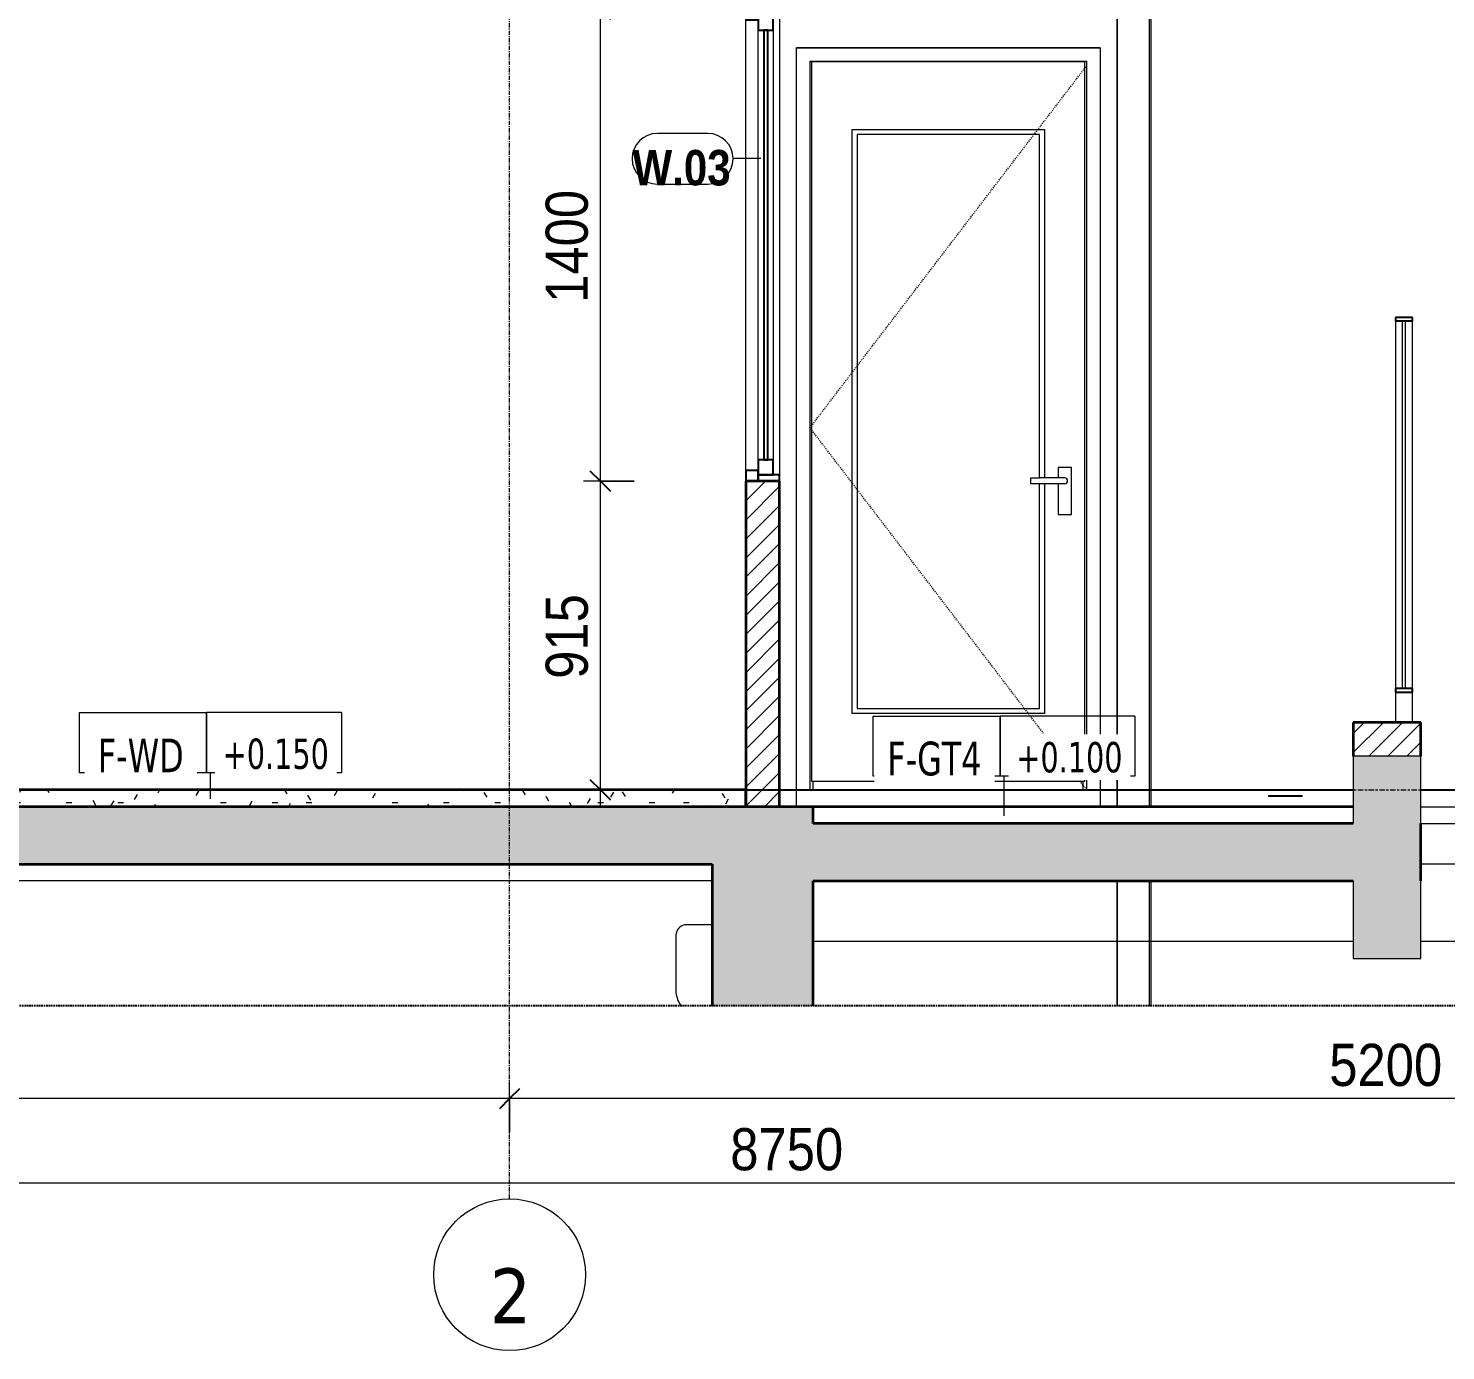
# Model space of a CAD drawing. Header units: millimetres. Extents: x 32270 to 221883, y 3811 to 78637.
# Drawn here: x 73982 to 78182, y 3937 to 7858 of the extents above; entities that cross this region are included whole.
import ezdxf

# ---------------------------------------------------------------- set-up
doc = ezdxf.new("R2010")
doc.units = ezdxf.units.MM
for name, pattern in [('Centre', [31.75, 6.35, -4.7625, 15.875, -4.7625]), ('Dash', [6, 3, -3]), ('Grid Line', [22.225, 12.7, -3.175, 3.175, -3.175]), ('Hidden', [7.14375, 4.7625, -2.38125]), ('IMPORT-CENTER _2_', [40.64, 25.4, -5.08, 5.08, -5.08])]:
    doc.linetypes.add(name, pattern=pattern)
for name, color, linetype, lineweight in [('0-5', 130, 'Continuous', 5), ('A-ANNO-DIMS', 211, 'Continuous', 9), ('A-ANNO-DIMS-50', 211, 'Continuous', 9), ('A-DETL-GENF', 92, 'Continuous', 18), ('A-DETL-GENF-3', 92, 'Hidden', 25), ('A-DETL-GENF-4', 9, 'Continuous', 18), ('A-DETL-GENF-HDLN-1', 250, 'Dash', 18), ('A-DETL-MEDM', 33, 'Continuous', 35), ('A-DETL-THIN', 151, 'Continuous', 18), ('A-DOOR-3', 250, 'Continuous', 18), ('A-FLOR-2', 250, 'Continuous', 18), ('A-FLOR-FNSH-1', 7, 'Continuous', 35), ('A-FLOR-HRAL-2', 250, 'Continuous', 18), ('A-FLOR-HRAL-3', 10, 'Continuous', 25), ('A-FLOR-IDEN', 11, 'Continuous', 9), ('A-FLOR-LEVL-2', 51, 'Centre', 9), ('A-FLOR-PATT-1', 253, 'Continuous', 18), ('A-FLOR-PATT-4', 67, 'Continuous', 18), ('A-GLAZ-2', 10, 'Continuous', 25), ('A-GLAZ-4', 250, 'Continuous', 18), ('A-GLAZ-IDEN', 152, 'Continuous', 9), ('A-WALL-2', 7, 'Continuous', 35), ('A-WALL-3', 250, 'Continuous', 18), ('A-WALL-PATT-1', 9, 'Continuous', 18), ('G-IMPT', 8, 'Continuous', 18), ('G-IMPT-2', 8, 'IMPORT-CENTER _2_', 18), ('M-EQPM', 50, 'Continuous', 18), ('M-EQPM-1', 50, 'Continuous', 25), ('M-EQPM-2', 250, 'Continuous', 18), ('S-BEAM-1', 250, 'Continuous', 18), ('S-COLS-9', 250, 'Continuous', 18), ('S-GRID-1', 1, 'Grid Line', 9), ('S-GRID-IDEN', 1, 'Continuous', 9)]:
    doc.layers.add(name, color=color, linetype=linetype, lineweight=lineweight)
doc.styles.add('Arial_B_2', font='arialbd.ttf', dxfattribs={"width": 0.85, "height": 105})
doc.styles.add('Tahoma', font='tahoma.ttf', dxfattribs={"width": 0.8, "height": 100})
doc.styles.add('Tahoma_1', font='tahoma.ttf', dxfattribs={"width": 0.8, "height": 90})
doc.styles.add('Tahoma_B', font='tahomabd.ttf', dxfattribs={"height": 162.5})
doc.styles.add('UTM Avo', font='', dxfattribs={"width": 0.9, "height": 125})
doc.styles.get('UTM Avo').set_extended_font_data('UTM Avo')
doc.dimstyles.new('1_Dim_chi_tiet_2_5', dxfattribs={"dimscale": 304.8, "dimtxt": 124.912619, "dimasz": 0.19685, "dimexe": 0.164042, "dimexo": 0.0625, "dimgap": 0.016404, "dimtad": 1, "dimdec": 0, "dimrnd": 5, "dimzin": 0, "dimdsep": 46, "dimtxsty": 'UTM Avo', "dimblk1": 'OBLIQUE', "dimblk2": 'OBLIQUE', "dimsah": 1, "dimcen": 0.09, "dimdle": 0.164042, "dimazin": 0, "dimtfac": 1, "dimtdec": 4, "dimtix": 1, "dimtmove": 0, "dimatfit": 3, "dimfxl": 0.328084, "dimfxlon": 1, "dimtvp": 1, "dimtolj": 1, "dimtzin": 0, "dimarcsym": 2})
pattern_1 = [(50, (-39037.14, 15875), (364.368, -31.878), [38.1, -419.1]), (355, (-39037.14, 15875), (-70.486, 382.113), [30.48, -335.28]), (100.451, (-39006.78, 15872.34), (293.885, 350.233), [32.38, -356.18]), (46.184, (-39037.14, 15976.6), (542.158, -84.086), [57.15, -628.65]), (96.636, (-38991.96, 15969.6), (474.805, 494.855), [48.57, -534.27]), (351.184, (-39037.14, 15976.6), (474.81, 494.85), [45.72, -502.92]), (21, (-38986.34, 15951.2), (303.2285, -204.5305), [38.1, -419.1]), (326, (-38986.34, 15951.2), (123.604, 368.376), [30.48, -335.28]), (71.451, (-38961.07, 15934.16), (426.834, 163.843), [32.38, -356.18]), (37.5, (-39037.14, 15875), (6.1766, 169.1102), [3.353, -327.863, 3.353, -337.007, -336.55]), (37.5, (-39037.14, 15875), (6.1766, 169.1102), [-671.576, 3.353, -333.197]), (7.5, (-39037.14, 15875), (133.639, 200.3615), [3.353, -190.703, 3.353, -320.243, -128.27]), (7.5, (-39037.14, 15875), (133.639, 200.3615), [-517.652, 3.353, -124.917]), (327.5, (-39150.43, 15875), (271.1818, -11.4584), [3.353, -123.647, 3.353, -392.887, -525.78]), (327.5, (-39150.43, 15875), (271.1818, -11.4584), [-523.24, 3.353, -522.427]), (317.5, (-39201.22, 15875), (296.2585, 50.853), [3.353, -161.747, 3.353, -259.791, -373.38]), (317.5, (-39201.22, 15875), (296.2585, 50.853), [-428.244, 3.353, -370.027]), (45, (-39037.14, 15875), (-125.7236, 125.7236), []), (45, (-39037.14, 16065.5), (-125.7236, 125.7236), [])]
pattern_2 = [(45, (-39037.14, 15875), (-28.28427, 28.28427), [])]

# ---------------------------------------------------------------- blocks, each defined once
blk = doc.blocks.new('NCV_TKTC_KET CAU_rvt-4-TKCS_CĂN HỘ LOẠI 3A - MẶT CẮT 3')
at = {"layer": 'A-FLOR-PATT-1'}
h = blk.add_hatch(dxfattribs=at)
h.set_pattern_fill('FP_13', color=256, style=0, pattern_type=2)
h.set_pattern_definition(pattern_1)
h.paths.add_polyline_path([(-36152.6, 5330), (-36152.5, 5330), (-36152.6, 5500)])
h = blk.add_hatch(dxfattribs=at)
h.set_pattern_fill('FP_13', color=256, style=0, pattern_type=2)
h.set_pattern_definition(pattern_1)
h.paths.add_polyline_path([(-36152.6, 5330), (-36152.5, 5330), (-36152.6, 5500)])
at = {"layer": 'A-FLOR-2'}
for p, q in [((-36152.6, 5550), (-33652.6, 5550)), ((-33952.6, 5380), (-36152.5, 5380)), ((-38252.6, 5330), (-41852.6, 5330))]:
    blk.add_line(p, q, dxfattribs=at)
at = {"layer": 'A-FLOR-FNSH-1'}
blk.add_line((-36152.5, 5330), (-36152.5, 5500), dxfattribs=at)
at = {"layer": 'S-BEAM-1'}
for p, q in [((-36152.6, 5550), (-33952.6, 5550)), ((-36352.6, 5150), (-37952.6, 5150)), ((-33952.6, 5150), (-36152.6, 5150))]:
    blk.add_line(p, q, dxfattribs=at)
blk = doc.blocks.new('M_Fixed - 900 x 1400-901190-TKCS_CĂN HỘ LOẠI 3A - MẶT CẮT 3')
at = {"layer": 'A-GLAZ-2'}
for p, q in [((-38115.564287, 7915), (-38152.564287, 7915)), ((-38152.564287, 7915), (-38152.564287, 7883)), ((-38052.564287, 7915), (-38115.564287, 7915)), ((-38115.564287, 7915), (-38115.564287, 7896)), ((-38115.564287, 7883), (-38115.564287, 7915)), ((-38071.564287, 7896), (-38115.564287, 7896)), ((-38115.564287, 7896), (-38115.564287, 7852)), ((-38115.564287, 7896), (-38052.564287, 7896)), ((-38071.564287, 7852), (-38071.564287, 7896)), ((-38052.564287, 7896), (-38052.564287, 7915)), ((-38152.564287, 7883), (-38115.564287, 7883)), ((-38115.564287, 7852), (-38071.564287, 7852)), ((-38087.564287, 7852), (-38099.564287, 7852)), ((-38099.564287, 7852), (-38099.564287, 6578)), ((-38087.564287, 6578), (-38087.564287, 7852)), ((-38071.564287, 6578), (-38115.564287, 6578)), ((-38115.564287, 6578), (-38115.564287, 6534)), ((-38099.564287, 6578), (-38087.564287, 6578)), ((-38071.564287, 6534), (-38071.564287, 6578)), ((-38115.564287, 6547), (-38152.564287, 6547)), ((-38152.564287, 6547), (-38152.564287, 6515)), ((-38152.564287, 6515), (-38115.564287, 6515)), ((-38115.564287, 6515), (-38115.564287, 6547)), ((-38115.564287, 6534), (-38071.564287, 6534)), ((-38052.564287, 6534), (-38115.564287, 6534)), ((-38115.564287, 6534), (-38115.564287, 6515)), ((-38115.564287, 6515), (-38052.564287, 6515)), ((-38052.564287, 6515), (-38052.564287, 6534))]:
    blk.add_line(p, q, dxfattribs=at)
at = {"layer": 'A-GLAZ-4'}
for p, q in [((-38052.564287, 7896), (-38052.564287, 6534)), ((-38152.564287, 6547), (-38152.564287, 7883)), ((-38115.564287, 6578), (-38115.564287, 7852)), ((-38071.564287, 7852), (-38071.564287, 6578))]:
    blk.add_line(p, q, dxfattribs=at)
blk = doc.blocks.new('THU NUOC - THU NUOC-455054-TKCS_CĂN HỘ LOẠI 3A - MẶT CẮT 3')
at = {"layer": 'M-EQPM-2'}
for p, q in [((-36603.7, 5583.2), (-36503.7, 5583.2)), ((-36603.7, 5583.2), (-36603.7, 5580)), ((-36503.7, 5580), (-36603.7, 5580)), ((-36503.7, 5580), (-36503.7, 5583.2))]:
    blk.add_line(p, q, dxfattribs=at)
blk = doc.blocks.new('Railing - 10mm-901206-TKCS_CĂN HỘ LOẠI 3A - MẶT CẮT 3')
at = {"layer": 'A-FLOR-HRAL-2'}
for p, q in [((-36207.564287, 6990), (-36207.564287, 5900)), ((-36197.564287, 5900), (-36197.564287, 6990))]:
    blk.add_line(p, q, dxfattribs=at)
blk = doc.blocks.new('Railing - 50 x 10mm-901224-TKCS_CĂN HỘ LOẠI 3A - MẶT CẮT 3')
at = {"layer": 'A-FLOR-HRAL-2'}
for p, q in [((-36227.564287, 6990), (-36227.564287, 5900)), ((-36177.564287, 5900), (-36177.564287, 6990)), ((-36227.564287, 5890), (-36227.564287, 5800)), ((-36177.564287, 5800), (-36177.564287, 5890))]:
    blk.add_line(p, q, dxfattribs=at)
blk = doc.blocks.new('Railing - Railing-883693-TKCS_CĂN HỘ LOẠI 3A - MẶT CẮT 3')
at = {"layer": 'A-FLOR-HRAL-3'}
for p, q in [((-36227.564287, 7000), (-36227.564287, 6990)), ((-36177.564287, 7000), (-36227.564287, 7000)), ((-36227.564287, 6990), (-36177.564287, 6990)), ((-36177.564287, 6990), (-36177.564287, 7000)), ((-36177.564287, 5900), (-36227.564287, 5900)), ((-36227.564287, 5900), (-36227.564287, 5890)), ((-36227.564287, 5890), (-36177.564287, 5890)), ((-36177.564287, 5890), (-36177.564287, 5900))]:
    blk.add_line(p, q, dxfattribs=at)
for name in ['Railing - 50 x 10mm-901224-TKCS_CĂN HỘ LOẠI 3A - MẶT CẮT 3', 'Railing - 10mm-901206-TKCS_CĂN HỘ LOẠI 3A - MẶT CẮT 3']:
    blk.add_blockref(name, (0, 0))
blk = doc.blocks.new('DOOR_CW_01 CANH MO-PANEL KINH - DIG_01-900x2200-CỬA NHÔM KÍNH-901215-TKCS_CĂN HỘ LOẠI 3A - MẶT CẮT 3')
at = {"layer": 'A-DETL-GENF-HDLN-1'}
for p, q in [((-37962.6, 6673.5), (-37142.6, 7747)), ((-37142.6, 5600), (-37962.6, 6673.5))]:
    blk.add_line(p, q, dxfattribs=at)
at = {"layer": 'A-DOOR-3'}
for p, q in [((-37102.6, 7800), (-38002.6, 7800)), ((-38002.6, 5600), (-38002.6, 7800)), ((-37102.6, 7800), (-37102.6, 5600)), ((-37962.6, 7760), (-37962.6, 5600)), ((-37962.6, 7760), (-37142.6, 7760)), ((-37957.6, 7758), (-37957.6, 5626)), ((-37147.6, 7758), (-37957.6, 7758)), ((-37147.6, 5626), (-37147.6, 7758)), ((-37142.6, 5600), (-37142.6, 7760)), ((-37837.6, 7558), (-37267.6, 7558)), ((-37837.6, 5826), (-37837.6, 7558)), ((-37282.6, 7543), (-37822.6, 7543)), ((-37822.6, 7543), (-37822.6, 5841)), ((-37282.6, 6524.5), (-37282.6, 7543)), ((-37267.6, 7558), (-37267.6, 6524.5)), ((-37227.3, 6556), (-37227.3, 6524.5)), ((-37187.8, 6556), (-37227.3, 6556)), ((-37187.8, 6416), (-37187.8, 6556)), ((-37308.4, 6524.5), (-37282.6, 6524.5)), ((-37308.4, 6507.5), (-37308.4, 6524.5)), ((-37207.6, 6524.5), (-37282.6, 6524.5)), ((-37282.6, 6507.5), (-37308.4, 6507.5)), ((-37282.6, 5841), (-37282.6, 6507.5)), ((-37207.6, 6507.5), (-37282.6, 6507.5)), ((-37267.6, 6507.5), (-37267.6, 5826)), ((-37227.3, 6507.5), (-37227.3, 6416)), ((-37227.3, 6416), (-37187.8, 6416)), ((-37822.6, 5841), (-37282.6, 5841)), ((-37267.6, 5826), (-37837.6, 5826)), ((-37962.6, 5600), (-38002.6, 5600)), ((-37957.6, 5626), (-37147.6, 5626)), ((-37952.6, 5600), (-37952.6, 5626)), ((-37152.6, 5600), (-37152.6, 5626)), ((-37102.6, 5600), (-37142.6, 5600))]:
    blk.add_line(p, q, dxfattribs=at)
for start, end in [(0, 90), (270, 0)]:
    blk.add_arc((-37207.6, 6516), 8.5, start, end, dxfattribs=at)
blk = doc.blocks.new('NCV_TKTC_TANG 2_rvt-4-TKCS_CĂN HỘ LOẠI 3A - MẶT CẮT 3')
at = {"layer": 'A-FLOR-PATT-4'}
h = blk.add_hatch(dxfattribs=at)
h.set_pattern_fill('FP_15', color=256, style=0, pattern_type=2)
h.set_pattern_definition([(0, (-39037.14, 15875), (203.2, 50.8), [16.764, -135.636, 16.764, -135.636, -812.8]), (0, (-39037.14, 15875), (203.2, 50.8), [-304.8, 16.764, -288.036, 16.764, -135.636, -355.6]), (0, (-39037.14, 15875), (203.2, 50.8), [-762, 16.764, -84.836, 16.764, -237.236]), (120, (-38960.94, 15900.4), (-145.5941, 150.57636), [16.764, -135.636, 16.764, -135.636, -812.8]), (120, (-38960.94, 15900.4), (-145.5941, 150.57636), [-304.8, 16.764, -288.036, 16.764, -135.636, -355.6]), (120, (-38960.94, 15900.4), (-145.5941, 150.57636), [-762, 16.764, -84.836, 16.764, -237.236]), (240, (-38935.54, 16002), (-57.6059, -201.37636), [16.764, -135.636, 16.764, -135.636, -812.8]), (240, (-38935.54, 16002), (-57.6059, -201.37636), [-304.8, 16.764, -288.036, 16.764, -135.636, -355.6]), (240, (-38935.54, 16002), (-57.6059, -201.37636), [-762, 16.764, -84.836, 16.764, -237.236])])
h.paths.add_polyline_path([(-38372.6, 5550), (-38152.6, 5550), (-38152.6, 5600), (-42202.6, 5600), (-42202.6, 5550), (-39716, 5550)])
at = {"layer": 'A-WALL-PATT-1'}
h = blk.add_hatch(dxfattribs=at)
h.set_pattern_fill('FP_14', color=256, style=0, pattern_type=2)
h.set_pattern_definition(pattern_2)
h.paths.add_polyline_path([(-38052.6, 5550), (-38052.6, 6515), (-38152.6, 6515), (-38152.6, 5550), (-38057.5, 5550)])
h.paths.add_polyline_path([(-38152.6, 7915), (-38052.6, 7915), (-38052.6, 8350), (-38152.6, 8350)])
h = blk.add_hatch(dxfattribs=at)
h.set_pattern_fill('FP_14', color=256, style=0, pattern_type=2)
h.set_pattern_definition(pattern_2)
h.paths.add_polyline_path([(-36352.6, 5700), (-36152.6, 5700), (-36152.6, 5800), (-36352.6, 5800)])
at = {"layer": 'A-FLOR-2'}
for p, q in [((-38002.6, 5600), (-37102.6, 5600)), ((-38002.6, 5550), (-38002.6, 5600)), ((-37102.6, 5600), (-37102.6, 5550))]:
    blk.add_line(p, q, dxfattribs=at)
at = {"layer": 'A-FLOR-FNSH-1'}
for p, q in [((-38152.6, 5600), (-42202.6, 5600)), ((-38152.6, 5550), (-38152.6, 5600)), ((-36352.6, 5550), (-37952.6, 5550))]:
    blk.add_line(p, q, dxfattribs=at)
at = {"layer": 'A-WALL-2'}
for p, q in [((-38152.6, 6515), (-38152.6, 5550)), ((-38052.6, 6515), (-38152.6, 6515)), ((-38052.6, 5550), (-38052.6, 6515)), ((-36352.6, 5800), (-36352.6, 5700)), ((-36152.6, 5800), (-36352.6, 5800)), ((-36152.6, 5700), (-36152.6, 5800))]:
    blk.add_line(p, q, dxfattribs=at)
at = {"layer": 'A-WALL-3'}
for p, q in [((-37052.2, 5550), (-37052.2, 8730)), ((-36957.1, 8730), (-36957.1, 5550)), ((-38002.6, 5650), (-38002.6, 7800)), ((-38002.6, 7800), (-37102.6, 7800)), ((-37102.6, 7800), (-37102.6, 5650)), ((-38002.6, 5600), (-38002.6, 5650)), ((-37102.6, 5650), (-37102.6, 5600)), ((-37102.6, 5600), (-38002.6, 5600)), ((-36152.5, 5500), (-33952.6, 5500))]:
    blk.add_line(p, q, dxfattribs=at)
at = {"layer": 'S-COLS-9'}
for p, q in [((-37052.6, 8730), (-37052.6, 5550)), ((-36952.6, 8730), (-36952.6, 5550))]:
    blk.add_line(p, q, dxfattribs=at)
at = {"layer": 'A-DOOR-3'}
blk.add_blockref('DOOR_CW_01 CANH MO-PANEL KINH - DIG_01-900x2200-CỬA NHÔM KÍNH-901215-TKCS_CĂN HỘ LOẠI 3A - MẶT CẮT 3', (0, 0), dxfattribs=at)
at = {"layer": 'A-FLOR-HRAL-2'}
blk.add_blockref('Railing - Railing-883693-TKCS_CĂN HỘ LOẠI 3A - MẶT CẮT 3', (0, 0), dxfattribs=at)
at = {"layer": 'A-GLAZ-4'}
blk.add_blockref('M_Fixed - 900 x 1400-901190-TKCS_CĂN HỘ LOẠI 3A - MẶT CẮT 3', (0, 0), dxfattribs=at)
at = {"layer": 'M-EQPM-2'}
blk.add_blockref('THU NUOC - THU NUOC-455054-TKCS_CĂN HỘ LOẠI 3A - MẶT CẮT 3', (0, 0), dxfattribs=at)
blk = doc.blocks.new('Air_Conditioner_on_wall_20381 - Air_Conditioner_on_wall_20381-V63-TKCS_CĂN HỘ LOẠI 3A - MẶT CẮT 3')
at = {"layer": 'M-EQPM-2'}
for p, q in [((-38359.9, 5170), (-38359.9, 5004.1)), ((-38252.6, 5200), (-38334.7, 5200)), ((-38347.9, 4964.8), (-38344.6, 4960))]:
    blk.add_line(p, q, dxfattribs=at)
for centre, radius, start, end in [((-38326.8, 5167.8), 33.1, 103.7944, 176.2056), ((-38280.7, 5006.8), 79.3, 181.9739, 211.9739)]:
    blk.add_arc(centre, radius, start, end, dxfattribs=at)
blk = doc.blocks.new('NCV_TKTC_TANG 1_rvt-4-TKCS_CĂN HỘ LOẠI 3A - MẶT CẮT 3')
at = {"layer": 'A-WALL-3'}
for p, q in [((-33952.6, 5380), (-36152.5, 5380)), ((-37052.2, 4960), (-37052.2, 5330)), ((-36957.1, 5330), (-36957.1, 4960))]:
    blk.add_line(p, q, dxfattribs=at)
at = {"layer": 'S-COLS-9'}
for p, q in [((-37052.6, 5330), (-37052.6, 4960)), ((-36952.6, 5330), (-36952.6, 4960))]:
    blk.add_line(p, q, dxfattribs=at)
at = {"layer": 'M-EQPM-2'}
blk.add_blockref('Air_Conditioner_on_wall_20381 - Air_Conditioner_on_wall_20381-V63-TKCS_CĂN HỘ LOẠI 3A - MẶT CẮT 3', (0, 0), dxfattribs=at)
blk = doc.blocks.new('TKTC_XREF_251221_MB TANG 2-7 - TKTC_XREF_260130_MB TANG 2-5_dwg_THU NUOC - THU NUOC-444531-TKCS_MB TẦNG 1-4746810-TKCS_CĂN HỘ LOẠI 3A - MẶT CẮT 3')
at = {"layer": 'G-IMPT'}
for p, q in [((-36478.7, 5600), (-36628.7, 5600)), ((-36628.7, 5600), (-36478.7, 5600)), ((-36503.7, 5600), (-36603.7, 5600)), ((-36603.7, 5600), (-36503.7, 5600)), ((-36508.7, 5600), (-36598.7, 5600)), ((-36598.7, 5600), (-36508.7, 5600)), ((-36598.7, 5600), (-36508.7, 5600)), ((-36508.7, 5600), (-36598.7, 5600)), ((-36585.8, 5600), (-36585.8, 5600)), ((-36585.8, 5600), (-36585.8, 5600)), ((-36585.8, 5600), (-36585.8, 5600)), ((-36585.8, 5600), (-36561.7, 5600)), ((-36561.7, 5600), (-36585.8, 5600)), ((-36521.6, 5600), (-36585.8, 5600)), ((-36585.8, 5600), (-36521.6, 5600)), ((-36521.6, 5600), (-36585.8, 5600)), ((-36585.8, 5600), (-36521.6, 5600)), ((-36573.4, 5600), (-36573.4, 5600)), ((-36573.4, 5600), (-36573.4, 5600)), ((-36533.9, 5600), (-36573.4, 5600)), ((-36573.4, 5600), (-36533.9, 5600)), ((-36533.9, 5600), (-36573.4, 5600)), ((-36573.4, 5600), (-36533.9, 5600)), ((-36563.5, 5600), (-36563.5, 5600)), ((-36563.5, 5600), (-36563.5, 5600)), ((-36543.9, 5600), (-36563.5, 5600)), ((-36563.5, 5600), (-36543.9, 5600)), ((-36543.9, 5600), (-36563.5, 5600)), ((-36563.5, 5600), (-36543.9, 5600)), ((-36521.6, 5600), (-36545.7, 5600)), ((-36545.7, 5600), (-36521.6, 5600)), ((-36543.9, 5600), (-36543.9, 5600)), ((-36543.9, 5600), (-36543.9, 5600)), ((-36533.9, 5600), (-36533.9, 5600)), ((-36533.9, 5600), (-36533.9, 5600)), ((-36521.6, 5600), (-36521.6, 5600)), ((-36521.6, 5600), (-36521.6, 5600)), ((-36521.6, 5600), (-36521.6, 5600))]:
    blk.add_line(p, q, dxfattribs=at)
blk = doc.blocks.new('TKTC_XREF_251221_MB TANG 2-7 - TKTC_XREF_260130_MB TANG 2-5_dwg_$cc-4746798-TKCS_CĂN HỘ LOẠI 3A - MẶT CẮT 3')
at = {"layer": 'G-IMPT-2'}
for p, q in [((-37952.6, 5600), (-37831.5, 5600)), ((-37892.5, 5600), (-37891.7, 5600))]:
    blk.add_line(p, q, dxfattribs=at)
at = {"layer": 'M-EQPM'}
for p, q in [((-37892.1, 5600), (-37937.1, 5600)), ((-37937.1, 5600), (-37847.1, 5600)), ((-37847.1, 5600), (-37892.1, 5600)), ((-37891.8, 5600), (-37891.8, 5600))]:
    blk.add_line(p, q, dxfattribs=at)
blk = doc.blocks.new('TKTC_XREF_251221_MB TANG 2-7 - TKTC_XREF_260130_MB TANG 2-5_dwg_CUM U_DN100-4746799-TKCS_CĂN HỘ LOẠI 3A - MẶT CẮT 3')
at = {"layer": 'G-IMPT'}
for p, q in [((-37937.4, 5600), (-37949.5, 5600)), ((-37949.5, 5600), (-37948, 5600)), ((-37945.7, 5600), (-37948, 5600)), ((-37948, 5600), (-37938.9, 5600)), ((-37940, 5600), (-37946.8, 5600)), ((-37946.6, 5600), (-37837.6, 5600)), ((-37941.2, 5600), (-37945.7, 5600)), ((-37944.7, 5600), (-37945.4, 5600)), ((-37941.4, 5600), (-37945.4, 5600)), ((-37942.2, 5600), (-37944.7, 5600)), ((-37942.2, 5600), (-37944.7, 5600)), ((-37942.2, 5600), (-37944.7, 5600)), ((-37941.4, 5600), (-37942.2, 5600)), ((-37938.9, 5600), (-37941.2, 5600)), ((-37940.3, 5600), (-37844, 5600)), ((-37940.3, 5600), (-37937.1, 5600)), ((-37938.9, 5600), (-37937.4, 5600)), ((-37937.1, 5600), (-37847.1, 5600)), ((-37844, 5600), (-37847.1, 5600)), ((-37834.7, 5600), (-37846.9, 5600)), ((-37846.9, 5600), (-37845.3, 5600)), ((-37843.1, 5600), (-37845.3, 5600)), ((-37845.3, 5600), (-37836.2, 5600)), ((-37837.4, 5600), (-37844.2, 5600)), ((-37838.5, 5600), (-37843.1, 5600)), ((-37842.1, 5600), (-37842.8, 5600)), ((-37838.8, 5600), (-37842.8, 5600)), ((-37839.5, 5600), (-37842.1, 5600)), ((-37839.5, 5600), (-37842.1, 5600)), ((-37839.5, 5600), (-37842.1, 5600)), ((-37838.8, 5600), (-37839.5, 5600)), ((-37836.2, 5600), (-37838.5, 5600)), ((-37836.2, 5600), (-37834.7, 5600))]:
    blk.add_line(p, q, dxfattribs=at)
blk = doc.blocks.new('TKTC_XREF_251221_MB TANG 2-7 - TKTC_XREF_251221_MB TANG 2-7-2039446-TKCS_CĂN HỘ LOẠI 3A - MẶT CẮT 3')
at = {"layer": 'M-EQPM'}
for p, q in [((-37952.6, 5600), (-37832.8, 5600)), ((-37832.8, 5600), (-37952.3, 5600)), ((-37952.3, 5600), (-37832.8, 5600)), ((-37832.8, 5600), (-37952.3, 5600)), ((-37555.7, 5600), (-37437.9, 5600)), ((-37436.1, 5600), (-37555.7, 5600)), ((-37553.7, 5600), (-37437.9, 5600)), ((-37437.9, 5600), (-37553.7, 5600))]:
    blk.add_line(p, q, dxfattribs=at)
at = {"layer": 'M-EQPM-1'}
for p, q in [((-42252.6, 5600), (-36352.6, 5600)), ((-36152.6, 5600), (-33652.6, 5600))]:
    blk.add_line(p, q, dxfattribs=at)
for name, p in [('TKTC_XREF_251221_MB TANG 2-7 - TKTC_XREF_260130_MB TANG 2-5_dwg_$cc-4746798-TKCS_CĂN HỘ LOẠI 3A - MẶT CẮT 3', (0, 0)), ('TKTC_XREF_251221_MB TANG 2-7 - TKTC_XREF_260130_MB TANG 2-5_dwg_CUM U_DN100-4746799-TKCS_CĂN HỘ LOẠI 3A - MẶT CẮT 3', (0, 0)), ('TKTC_XREF_251221_MB TANG 2-7 - TKTC_XREF_260130_MB TANG 2-5_dwg_$cc-4746798-TKCS_CĂN HỘ LOẠI 3A - MẶT CẮT 3', (398.4, 0)), ('TKTC_XREF_251221_MB TANG 2-7 - TKTC_XREF_260130_MB TANG 2-5_dwg_CUM U_DN100-4746799-TKCS_CĂN HỘ LOẠI 3A - MẶT CẮT 3', (396.7, 0)), ('TKTC_XREF_251221_MB TANG 2-7 - TKTC_XREF_260130_MB TANG 2-5_dwg_THU NUOC - THU NUOC-444531-TKCS_MB TẦNG 1-4746810-TKCS_CĂN HỘ LOẠI 3A - MẶT CẮT 3', (0, 0))]:
    blk.add_blockref(name, p)
at = {"extrusion": (0, 0, -1)}
blk.add_blockref('TKTC_XREF_251221_MB TANG 2-7 - TKTC_XREF_260130_MB TANG 2-5_dwg_THU NUOC - THU NUOC-444531-TKCS_MB TẦNG 1-4746810-TKCS_CĂN HỘ LOẠI 3A - MẶT CẮT 3', (73107.4, 0), dxfattribs=at)
blk = doc.blocks.new('BORDER VIEW - BORDER VIEW-3699933-TKCS_CĂN HỘ LOẠI 3A - MẶT CẮT 3')
at = {"layer": 'A-DETL-GENF-3'}
blk.add_line((-33549, 4960), (-42992.6, 4960), dxfattribs=at)
blk = doc.blocks.new('Grid - M_Grid Head - Circle-353313-TKCS_CĂN HỘ LOẠI 3A - MẶT CẮT 3')
at = {"layer": 'S-GRID-IDEN'}
blk.add_circle((-33652.6, 4162.5), 225, dxfattribs=at)
blk = doc.blocks.new('DIMBLOCK79-TKCS_CĂN HỘ LOẠI 3A - MẶT CẮT 3')
at = {"layer": 'A-ANNO-DIMS-50'}
for p, q in [((75408.2, 4584.8), (75408.2, 4734.8)), ((80608.2, 4584.8), (80608.2, 4734.8)), ((80658.2, 4684.8), (75408.2, 4684.8)), ((75408.2, 4684.8), (75408.2, 4584.8)), ((80608.2, 4684.8), (80608.2, 4584.8))]:
    blk.add_line(p, q, dxfattribs=at)
at = {"layer": 'A-ANNO-DIMS-50', "lineweight": 25}
for p, q in [((75408.2, 4684.8), (75438.2, 4714.8)), ((80608.2, 4684.8), (80638.2, 4714.8)), ((75408.2, 4684.8), (75378.2, 4654.8)), ((80608.2, 4684.8), (80578.2, 4654.8))]:
    blk.add_line(p, q, dxfattribs=at)
at = {"layer": 'A-ANNO-DIMS-50', "color": 0, "insert": (77837, 4847.2), "char_height": 125, "width": 410.824, "attachment_point": 1, "line_spacing_factor": 1.110334, "style": 'UTM Avo'}
blk.add_mtext('5200', dxfattribs=at)
blk = doc.blocks.new('_Oblique')
at = {"color": 0, "linetype": 'ByBlock', "lineweight": -2}
blk.add_line((-0.5, -0.5), (0.5, 0.5), dxfattribs=at)
blk = doc.blocks.new('DIMBLOCK80-TKCS_CĂN HỘ LOẠI 3A - MẶT CẮT 3')
at = {"layer": 'A-ANNO-DIMS-50'}
for p, q in [((72058.2, 4784.8), (72058.2, 4634.8)), ((72058.2, 4684.8), (72058.2, 4784.8)), ((75408.2, 4584.8), (75408.2, 4734.8)), ((75408.2, 4684.8), (72058.2, 4684.8)), ((75408.2, 4684.8), (75408.2, 4584.8))]:
    blk.add_line(p, q, dxfattribs=at)
at = {"layer": 'A-ANNO-DIMS-50', "lineweight": 25}
for p, q in [((72058.2, 4684.8), (72088.2, 4714.8)), ((75408.2, 4684.8), (75438.2, 4714.8)), ((72058.2, 4684.8), (72028.2, 4654.8)), ((75408.2, 4684.8), (75378.2, 4654.8))]:
    blk.add_line(p, q, dxfattribs=at)
at = {"layer": 'A-ANNO-DIMS-50', "color": 0, "insert": (73562, 4847.2), "char_height": 125, "width": 410.824, "attachment_point": 1, "line_spacing_factor": 1.110334, "style": 'UTM Avo'}
blk.add_mtext('3350', dxfattribs=at)
blk = doc.blocks.new('DIMBLOCK82-TKCS_CĂN HỘ LOẠI 3A - MẶT CẮT 3')
at = {"layer": 'A-ANNO-DIMS-50'}
for p, q in [((71858.2, 4534.8), (71858.2, 4384.8)), ((71858.2, 4434.8), (71858.2, 4534.8)), ((80608.2, 4534.8), (80608.2, 4384.8)), ((80608.2, 4434.8), (80608.2, 4534.8)), ((71808.2, 4434.8), (80658.2, 4434.8))]:
    blk.add_line(p, q, dxfattribs=at)
at = {"layer": 'A-ANNO-DIMS-50', "lineweight": 25}
for p, q in [((71858.2, 4434.8), (71888.2, 4464.8)), ((80608.2, 4434.8), (80638.2, 4464.8)), ((71858.2, 4434.8), (71828.2, 4404.8)), ((80608.2, 4434.8), (80578.2, 4404.8))]:
    blk.add_line(p, q, dxfattribs=at)
at = {"layer": 'A-ANNO-DIMS-50', "color": 0, "insert": (76062, 4597.2), "char_height": 125, "width": 410.824, "attachment_point": 1, "line_spacing_factor": 1.110334, "style": 'UTM Avo'}
blk.add_mtext('8750', dxfattribs=at)
blk = doc.blocks.new('SSA-WINDOW TAG - 10-2062020-TKCS_CĂN HỘ LOẠI 3A - MẶT CẮT 3')
at = {"layer": 'A-GLAZ-IDEN'}
for p, q in [((-38265.4, 7545.9), (-38414.6, 7545.9)), ((-38414.6, 7395.9), (-38265.4, 7395.9))]:
    blk.add_line(p, q, dxfattribs=at)
for centre, start, end in [((-38414.6, 7470.9), 90, 270), ((-38265.4, 7470.9), 270, 90)]:
    blk.add_arc(centre, 75, start, end, dxfattribs=at)
blk = doc.blocks.new('DIMBLOCK83-TKCS_CĂN HỘ LOẠI 3A - MẶT CẮT 3')
at = {"layer": 'A-ANNO-DIMS-50'}
for p, q in [((75777.4, 6515), (75627.4, 6515)), ((75677.4, 5550), (75677.4, 6515)), ((75677.4, 6515), (75777.4, 6515)), ((75577.4, 5600), (75727.4, 5600)), ((75677.4, 5600), (75577.4, 5600))]:
    blk.add_line(p, q, dxfattribs=at)
at = {"layer": 'A-ANNO-DIMS-50', "lineweight": 25}
for p, q in [((75677.4, 6515), (75647.4, 6545)), ((75677.4, 6515), (75707.4, 6485)), ((75677.4, 5600), (75647.4, 5630)), ((75677.4, 5600), (75707.4, 5570))]:
    blk.add_line(p, q, dxfattribs=at)
at = {"layer": 'A-ANNO-DIMS-50', "color": 0, "insert": (75515, 5929.1), "char_height": 125, "width": 308.118, "attachment_point": 1, "rotation": 90, "line_spacing_factor": 1.110334, "style": 'UTM Avo'}
blk.add_mtext('915', dxfattribs=at)
blk = doc.blocks.new('DIMBLOCK84-TKCS_CĂN HỘ LOẠI 3A - MẶT CẮT 3')
at = {"layer": 'A-ANNO-DIMS-50', "lineweight": 25}
for p, q in [((75677.4, 7915), (75647.4, 7945)), ((75677.4, 7915), (75707.4, 7885)), ((75677.4, 6515), (75647.4, 6545)), ((75677.4, 6515), (75707.4, 6485))]:
    blk.add_line(p, q, dxfattribs=at)
at = {"layer": 'A-ANNO-DIMS-50'}
for p, q in [((75677.4, 6515), (75677.4, 7965)), ((75777.4, 7915), (75627.4, 7915)), ((75677.4, 7915), (75777.4, 7915)), ((75777.4, 6515), (75627.4, 6515)), ((75677.4, 6515), (75777.4, 6515))]:
    blk.add_line(p, q, dxfattribs=at)
at = {"layer": 'A-ANNO-DIMS-50', "color": 0, "insert": (75515, 7043.8), "char_height": 125, "width": 410.824, "attachment_point": 1, "rotation": 90, "line_spacing_factor": 1.110334, "style": 'UTM Avo'}
blk.add_mtext('1400', dxfattribs=at)
blk = doc.blocks.new('TAG SAN - TTG - TAG FFL-4075299-TKCS_CĂN HỘ LOẠI 3A - MẶT CẮT 3')
at = {"layer": 'A-FLOR-IDEN'}
for p, q in [((-40127.1, 5650.4), (-40127.1, 5829.1)), ((-40127.1, 5829.1), (-39751.1, 5829.1)), ((-39751.1, 5829.1), (-39751.1, 5650.4)), ((-39351.1, 5829.1), (-39751.1, 5829.1)), ((-39751.1, 5650.4), (-39751.1, 5829.1)), ((-39351.1, 5829.1), (-39351.1, 5650.4)), ((-39751.1, 5650.4), (-40127.1, 5650.4)), ((-39351.1, 5650.4), (-39751.1, 5650.4))]:
    blk.add_line(p, q, dxfattribs=at)

msp = doc.modelspace()

# ---------------------------------------------------------------- hatches: boundary and pattern name
at = {"layer": 'A-DETL-GENF-4'}
h = msp.add_hatch(dxfattribs=at)
h.set_pattern_fill('FP_13', color=256, style=0, pattern_type=2)
h.set_pattern_definition([(50, (75223.64, 15875), (364.368, -31.878), [38.1, -419.1]), (355, (75223.64, 15875), (-70.486, 382.113), [30.48, -335.28]), (100.451, (75254, 15872.34), (293.885, 350.233), [32.38, -356.18]), (46.184, (75223.64, 15976.6), (542.158, -84.086), [57.15, -628.65]), (96.636, (75268.8, 15969.6), (474.805, 494.855), [48.57, -534.27]), (351.184, (75223.64, 15976.6), (474.81, 494.85), [45.72, -502.92]), (21, (75274.44, 15951.2), (303.2285, -204.5305), [38.1, -419.1]), (326, (75274.44, 15951.2), (123.604, 368.376), [30.48, -335.28]), (71.451, (75299.7, 15934.16), (426.834, 163.843), [32.38, -356.18]), (37.5, (75223.64, 15875), (6.1766, 169.1102), [3.353, -327.863, 3.353, -337.007, -336.55]), (37.5, (75223.64, 15875), (6.1766, 169.1102), [-671.576, 3.353, -333.197]), (7.5, (75223.64, 15875), (133.639, 200.3615), [3.353, -190.703, 3.353, -320.243, -128.27]), (7.5, (75223.64, 15875), (133.639, 200.3615), [-517.652, 3.353, -124.917]), (327.5, (75110.36, 15875), (271.1818, -11.4584), [3.353, -123.647, 3.353, -392.887, -525.78]), (327.5, (75110.36, 15875), (271.1818, -11.4584), [-523.24, 3.353, -522.427]), (317.5, (75059.56, 15875), (296.2585, 50.853), [3.353, -161.747, 3.353, -259.791, -373.38]), (317.5, (75059.56, 15875), (296.2585, 50.853), [-428.244, 3.353, -370.027]), (45, (75223.64, 15875), (-125.7236, 125.7236), []), (45, (75223.64, 16065.5), (-125.7236, 125.7236), [])])
h.paths.add_polyline_path([(76016, 4960), (76308.1, 4960), (76308.1, 5330), (77908.2, 5330), (77908.2, 5100), (78108.2, 5100), (78108.2, 5700), (77908.2, 5700), (77908.2, 5500), (76308.1, 5500), (76308.1, 5550), (71858.1, 5550), (71857.8, 5530), (71118.1, 5530), (71118.1, 5360), (71858.2, 5360), (71858.2, 5380), (72208.1, 5380), (72208.1, 5100), (72408.2, 5100), (72408.2, 5380), (76008.1, 5380), (76008.1, 4960)])
h.paths.add_polyline_path([(80313.7, 4960), (80608.2, 4960), (80608.2, 5500), (80308.2, 5500), (80308.2, 4960)])
h.paths.add_polyline_path([(80308.2, 8350), (80608.2, 8350), (80608.2, 8900), (80308.2, 8900)])
h.paths.add_polyline_path([(76008.1, 8350), (76308.1, 8350), (76308.1, 8735), (77908.2, 8735), (77908.2, 8500), (78108.2, 8500), (78108.2, 9100), (77908.2, 9100), (77908.2, 8900), (76308.1, 8900), (76308.1, 8950), (71858.1, 8950), (71857.8, 8930), (71118.1, 8930), (71118.1, 8760), (71858.2, 8760), (71858.2, 8780), (72208.1, 8780), (72208.1, 8500), (72408.2, 8500), (72408.2, 8785), (76008.1, 8785), (76008.1, 8432.2)])

# ---------------------------------------------------------------- linework, layer by layer
at = {"layer": 'A-DETL-MEDM'}
for p, q in [((76308.1, 5550), (71858.1, 5550)), ((76308.1, 5500), (76308.1, 5550)), ((77908.2, 5500), (76308.1, 5500)), ((72408.2, 5380), (76008.1, 5380)), ((76008.1, 5380), (76008.1, 4960)), ((76308.1, 4960), (76308.1, 5330)), ((76308.1, 5330), (77908.2, 5330))]:
    msp.add_line(p, q, dxfattribs=at)
at = {"layer": 'A-DETL-THIN'}
for p, q in [((78108.2, 5700), (77908.2, 5700)), ((77908.2, 5700), (77908.2, 5500)), ((78108.2, 5100), (78108.2, 5700)), ((77908.2, 5330), (77908.2, 5100)), ((77908.2, 5100), (78108.2, 5100))]:
    msp.add_line(p, q, dxfattribs=at)
at = {"layer": 'A-FLOR-IDEN'}
for p, q in [((74521.6, 5573.8), (74521.6, 5650.4)), ((76873.4, 5523.2), (76873.4, 5640.2))]:
    msp.add_line(p, q, dxfattribs=at)
at = {"layer": 'A-FLOR-LEVL-2'}
msp.add_line((70544.9, 5600), (81561.5, 5600), dxfattribs=at)
at = {"layer": 'A-GLAZ-IDEN'}
msp.add_line((76152.5, 7471.4), (76070.4, 7471.4), dxfattribs=at)
at = {"layer": 'S-GRID-1'}
for p, q in [((75408.2, 5637.5), (75408.2, 8681.7)), ((75408.2, 4387.5), (75408.2, 5637.5))]:
    msp.add_line(p, q, dxfattribs=at)

# ---------------------------------------------------------------- block references
at = {"layer": '0-5'}
for name in ['NCV_TKTC_KET CAU_rvt-4-TKCS_CĂN HỘ LOẠI 3A - MẶT CẮT 3', 'NCV_TKTC_TANG 2_rvt-4-TKCS_CĂN HỘ LOẠI 3A - MẶT CẮT 3', 'NCV_TKTC_TANG 1_rvt-4-TKCS_CĂN HỘ LOẠI 3A - MẶT CẮT 3']:
    msp.add_blockref(name, (114260.8, 0), dxfattribs=at)
at = {"layer": 'A-DETL-GENF'}
msp.add_blockref('BORDER VIEW - BORDER VIEW-3699933-TKCS_CĂN HỘ LOẠI 3A - MẶT CẮT 3', (114260.8, 0), dxfattribs=at)
at = {"layer": 'A-FLOR-IDEN'}
for p in [(114260.8, 0), (116612.5, -10.2)]:
    msp.add_blockref('TAG SAN - TTG - TAG FFL-4075299-TKCS_CĂN HỘ LOẠI 3A - MẶT CẮT 3', p, dxfattribs=at)
at = {"layer": 'A-GLAZ-IDEN'}
msp.add_blockref('SSA-WINDOW TAG - 10-2062020-TKCS_CĂN HỘ LOẠI 3A - MẶT CẮT 3', (114260.8, 0), dxfattribs=at)
at = {"layer": 'M-EQPM'}
msp.add_blockref('TKTC_XREF_251221_MB TANG 2-7 - TKTC_XREF_251221_MB TANG 2-7-2039446-TKCS_CĂN HỘ LOẠI 3A - MẶT CẮT 3', (114260.8, 0), dxfattribs=at)
at = {"layer": 'S-GRID-IDEN'}
msp.add_blockref('Grid - M_Grid Head - Circle-353313-TKCS_CĂN HỘ LOẠI 3A - MẶT CẮT 3', (109060.8, 0), dxfattribs=at)

# ---------------------------------------------------------------- texts
at = {"layer": 'A-GLAZ-IDEN', "insert": (75917.7, 7443.6), "char_height": 105, "width": 300.9, "attachment_point": 5, "line_spacing_factor": 0.936439, "style": 'Arial_B_2'}
msp.add_mtext('\\pt2.1252,4.2504,6.37455,8.49975,10.62495,12.75015,14.87535,16.9995,19.1247,21.2499,23.3751,25.5003,27.6255,29.74965,31.87485,34.00005,36.12525,38.25045,40.3746,42.4998,44.625,46.7502,48.8754,50.99955,53.12475,55.24995,57.37515,59.50035,61.6245,63.7497,65.8749,68.0001;W.03', dxfattribs=at)

# ---------------------------------------------------------------- dimensions: what is measured, and where the dimension line sits
at = {"layer": 'A-ANNO-DIMS'}
for base, p1, p2, override, picture, middle in [((75677.4, 7915), (75777.4, 6515), (75777.4, 7915), {"dimpost": '<>', "dimfxl": 1400}, 'DIMBLOCK84-TKCS_CĂN HỘ LOẠI 3A - MẶT CẮT 3', (75607.7, 7215)), ((75677.4, 6515), (75577.4, 5600), (75777.4, 6515), {"dimpost": '<>', "dimfxl": 936.602904}, 'DIMBLOCK83-TKCS_CĂN HỘ LOẠI 3A - MẶT CẮT 3', (75607.8, 6057.5))]:
    dim = msp.add_linear_dim(base=base, p1=p1, p2=p2, angle=90, dimstyle='1_Dim_chi_tiet_2_5', override=override, dxfattribs=at)
    dim.commit()
    dim.dimension.update_dxf_attribs({"geometry": picture, "text_midpoint": middle})
for base, p1, p2, override, picture, middle in [((72058.2, 4684.8), (75408.2, 4584.8), (72058.2, 4784.8), {"dimpost": '<>', "dimfxl": 3355.964839}, 'DIMBLOCK80-TKCS_CĂN HỘ LOẠI 3A - MẶT CẮT 3', (73733.2, 4754.5)), ((75408.2, 4684.8), (80608.2, 4584.8), (75408.2, 4584.8), {"dimpost": '<>', "dimfxl": 5200}, 'DIMBLOCK79-TKCS_CĂN HỘ LOẠI 3A - MẶT CẮT 3', (78008.2, 4754.5)), ((80608.2, 4434.8), (71858.2, 4534.8), (80608.2, 4534.8), {"dimpost": '<>', "dimfxl": 8750}, 'DIMBLOCK82-TKCS_CĂN HỘ LOẠI 3A - MẶT CẮT 3', (76233.2, 4504.5))]:
    dim = msp.add_linear_dim(base=base, p1=p1, p2=p2, dimstyle='1_Dim_chi_tiet_2_5', override=override, dxfattribs=at)
    dim.commit()
    dim.dimension.update_dxf_attribs({"geometry": picture, "text_midpoint": middle})

# ---------------------------------------------------------------- next in the draw order: texts
at = {"layer": 'A-FLOR-IDEN', "attachment_point": 5, "line_spacing_factor": 0.996129, "bg_fill": 3, "box_fill_scale": 1.25, "bg_fill_color": 256, "bg_fill_true_color": 13158600, "bg_fill_transparency": 0}
for s, insert, char_height, width, style in [('\\pt4,8,12,16,20,24,28,32,36,40,44,48,52,56,60,64,68,72,76,80,84,88,92,96,100,104,108,112,116,120,124,128;F-WD', (74315.3, 5702.1), 100, 283.2, 'Tahoma'), ('\\pt3.9996,8.0001,11.9997,16.0002,19.9998,24.0003,27.9999,32.0004,36,39.9996,44.0001,47.9997,52.0002,55.9998,60.0003,63.9999,68.0004,72,75.9996,80.0001,83.9997,88.0002,91.9998,96.0003,99.9999,104.0004,108,111.9996,116.0001,119.9997,124.0002,127.9998;+0.150', (74715.5, 5706.2), 90, 314.8, 'Tahoma_1'), ('\\pt4,8,12,16,20,24,28,32,36,40,44,48,52,56,60,64,68,72,76,80,84,88,92,96,100,104,108,112,116,120,124,128;F-GT4', (76667, 5691.9), 100, 306.8, 'Tahoma'), ('\\pt3.9996,8.0001,11.9997,16.0002,19.9998,24.0003,27.9999,32.0004,36,39.9996,44.0001,47.9997,52.0002,55.9998,60.0003,63.9999,68.0004,72,75.9996,80.0001,83.9997,88.0002,91.9998,96.0003,99.9999,104.0004,108,111.9996,116.0001,119.9997,124.0002,127.9998;+0.100', (77067.2, 5696), 90, 314.8, 'Tahoma_1')]:
    msp.add_mtext(s, dxfattribs=dict(at, insert=insert, char_height=char_height, width=width, style=style))
at = {"layer": 'S-GRID-IDEN', "insert": (75410.6, 4100.1), "char_height": 162.5, "width": 145.5, "attachment_point": 5, "line_spacing_factor": 0.996129, "style": 'Tahoma_B', "bg_fill": 3, "box_fill_scale": 1.25, "bg_fill_color": 256, "bg_fill_true_color": 13158600, "bg_fill_transparency": 0}
msp.add_mtext('\\pt634.99962,1269.99925,1905.0005,2540.00013,3174.99975,3809.99937,4445.00062,5080.00025,5714.99987,6349.9995,6985.00075,7620.00037,8255,8889.99962,9524.99925,10160.0005,10795.00013,11429.99975,12064.99938,12700.00063,13335.00025,13969.99988,14604.9995,15240.00075,15875.00038,16510,17144.99963,17779.99925,18415.0005,19050.00013,19684.99975,20319.99938;2', dxfattribs=at)

doc.saveas('drawing.dxf')
